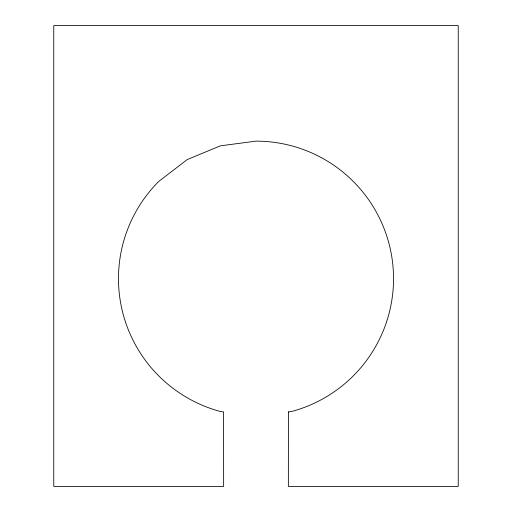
<?xml version="1.0" encoding="UTF-8"?>
<svg xmlns="http://www.w3.org/2000/svg" width="512" height="512" viewBox="0 0 512 512"><rect width="100%" height="100%" fill="white"/><g stroke="black" fill="none" stroke-linecap="round" stroke-linejoin="round"><path stroke-width="0.77" d="M288.41 411.923L288.358 486.4L458.24 486.4L458.24 25.6L53.76 25.6L53.76 486.4L223.642 486.4L223.59 411.923L220.403 411.501A137.523 137.523 0 0 1 158.758 181.421L187.238 159.565L220.403 145.83L256 141.139A137.523 137.523 0 0 1 291.597 411.501L288.41 411.923"/></g></svg>
